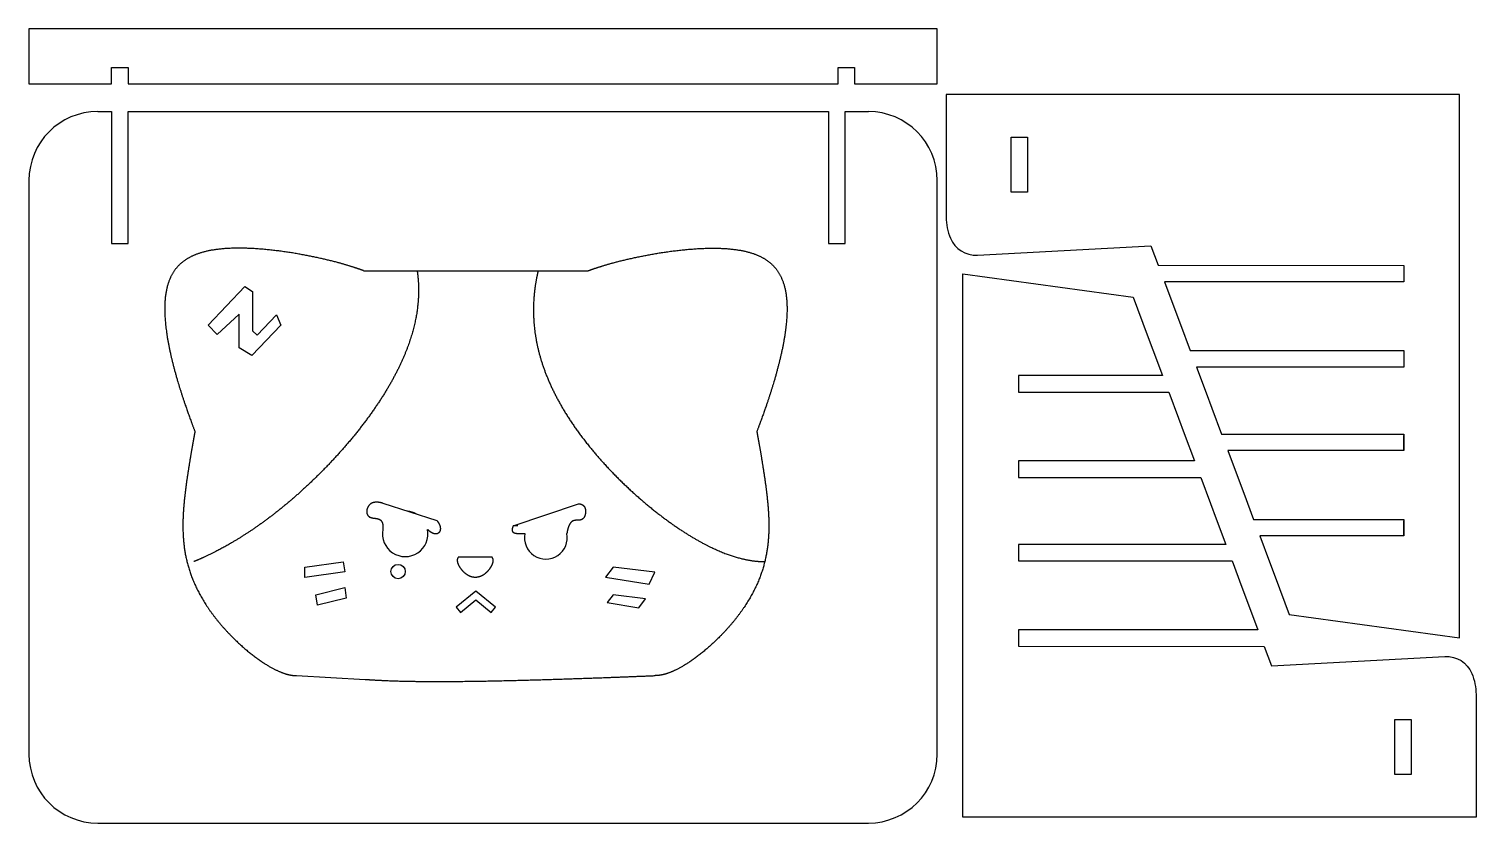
# Model space of a CAD drawing. Header units: millimetres. Extents: x 0 to 526, y 0 to 289.
import ezdxf

# ---------------------------------------------------------------- set-up
doc = ezdxf.new("R2010")
doc.units = ezdxf.units.MM
doc.layers.get('0').update_dxf_attribs({"linetype": 'CONTINUOUS'})

msp = doc.modelspace()

# ---------------------------------------------------------------- linework, layer by layer
for p, q in [((25, 258.63), (30, 258.63)), ((30, 258.63), (30, 210.63)), ((36, 210.63), (36, 258.63)), ((36, 258.63), (290.54, 258.63)), ((296.54, 210.63), (296.54, 258.63)), ((296.54, 258.63), (305, 258.63)), ((0, 233.63), (0, 25)), ((330, 25), (330, 233.63)), ((30, 210.63), (36, 210.63)), ((290.54, 210.63), (296.54, 210.63)), ((359.53, 162.64), (359.53, 157.14)), ((499.57, 135.38), (499.57, 140.88)), ((359.53, 131.64), (359.53, 126.14)), ((128.58, 116.26), (148.21, 110)), ((176, 108.09), (199.65, 116.07)), ((177.59, 108.09), (176, 108.09)), ((499.57, 104.38), (499.57, 109.88)), ((156.11, 96.73), (168.21, 96.73)), ((97.2, 53.61), (122.21, 52.24)), ((25, 0), (305, 0))]:
    msp.add_line(p, q)
for points in [[(330, 268.68), (330, 288.68), (0, 288.68), (0, 268.68), (30, 268.68), (30, 274.68), (36, 274.68), (36, 268.68), (294, 268.68), (294, 274.68), (300, 274.68), (300, 268.68)], [(362.84, 229.37), (356.84, 229.37), (356.84, 249.37), (362.84, 249.37)], [(65.08, 181.03), (78.48, 194.99), (81.28, 193.2), (81.28, 178.91), (82.9, 177.35), (89.98, 184.72), (91.54, 181.04), (80.94, 169.99), (76.42, 172.74), (76.42, 184.99), (68.39, 177.61)], [(100.21, 93), (114.21, 95), (114.73, 91.35), (100.21, 89.27)], [(212.23, 93.03), (209.52, 89.42), (225.4, 86.84), (227.46, 91.23)], [(104.21, 83), (114.73, 85.6), (115.28, 81.74), (104.83, 79.15)], [(162.39, 84.32), (155.29, 78.43), (156.83, 76.57), (162.39, 81.18), (167.95, 76.57), (169.49, 78.43)], [(212.23, 82.97), (210.09, 80.12), (221.57, 78.25), (224.04, 81.54)], [(496.25, 37.64), (502.25, 37.64), (502.25, 17.64), (496.25, 17.64)]]:
    msp.add_lwpolyline(points, close=True)
for points in [[(412.58, 196.74), (416.33, 186.74), (418.39, 181.24), (421.95, 171.74), (499.57, 171.74), (499.57, 165.74), (424.2, 165.74), (427.71, 156.38), (429.78, 150.88), (433.34, 141.38), (499.57, 141.38), (499.57, 135.38), (435.59, 135.38), (439.34, 125.38), (441.4, 119.88), (444.96, 110.38), (499.57, 110.38), (499.57, 104.38), (447.21, 104.38), (450.73, 95.01), (452.79, 89.51), (457.93, 75.81), (519.8, 67.3), (519.8, 264.81), (333.29, 264.81), (333.29, 220.3, 0.099416), (334.84, 212.58, 0.317198), (344.61, 206.46), (407.65, 209.88), (410.32, 202.77), (410.32, 202.77), (499.57, 202.74), (499.57, 196.74)], [(411.88, 162.64), (359.53, 162.64), (359.53, 156.64), (414.13, 156.64), (417.69, 147.14), (419.76, 141.64), (423.51, 131.64), (359.53, 131.64), (359.53, 125.64), (425.76, 125.64), (429.32, 116.14), (431.38, 110.64), (434.89, 101.27), (359.53, 101.27), (359.53, 95.27), (437.14, 95.27), (440.7, 85.77), (442.77, 80.27), (446.52, 70.27), (359.53, 70.27), (359.53, 64.27), (448.78, 64.24), (448.78, 64.24), (451.44, 57.13), (514.49, 60.55, -0.317198), (524.25, 54.43, -0.099416), (525.8, 46.71), (525.8, 2.2), (339.3, 2.2), (339.3, 199.71), (401.17, 191.2), (406.31, 177.5), (408.37, 172)]]:
    msp.add_lwpolyline(points, format="xyb", close=True)
msp.add_circle((134.14, 91.44), 2.61)
for centre, radius, start, end in [((25, 233.63), 25, 90, 180), ((305, 233.63), 25, 0, 90), ((136.72, 105.14), 8.28, 61.1091, 83.5263), ((136.72, 105.14), 8.28, -190.7236, 10.7236), ((187.82, 103.71), 7.79, -191.3099, 11.3099), ((25, 25), 25, 180, 270), ((305, 25), 25, -90, 0)]:
    msp.add_arc(centre, radius, start, end)
for points in [[(290.54, 258.63), (290.54, 256.71), (290.54, 252.87), (290.54, 247.11), (290.54, 239.43), (290.54, 229.83), (290.54, 222.15), (290.54, 216.39), (290.54, 212.55), (290.54, 210.63)], [(121.6, 200.79), (120.6, 201.16), (118.55, 201.87), (115.34, 202.89), (110.77, 204.18), (104.61, 205.63), (98.03, 206.92), (91.12, 207.99), (84.03, 208.76), (77.01, 209.11), (70.35, 208.92), (64.32, 208.05), (59.19, 206.37), (55.11, 203.81), (52.12, 200.33), (50.2, 195.94), (49.26, 190.67), (49.19, 184.56), (49.94, 177.64), (51.44, 169.96), (53.66, 161.52), (55.98, 154.2), (58.03, 148.39), (59.52, 144.37), (60.31, 142.33)], [(203.18, 200.79), (204.18, 201.16), (206.23, 201.87), (209.44, 202.89), (214.01, 204.18), (220.17, 205.63), (226.75, 206.92), (233.66, 207.99), (240.75, 208.76), (247.77, 209.11), (254.43, 208.92), (260.46, 208.05), (265.59, 206.37), (269.67, 203.81), (272.65, 200.33), (274.58, 195.94), (275.52, 190.67), (275.59, 184.56), (274.84, 177.64), (273.34, 169.96), (271.12, 161.52), (268.8, 154.2), (266.75, 148.39), (265.25, 144.37), (264.47, 142.33)], [(141.04, 200.79), (141.27, 199.31), (141.59, 196.31), (141.73, 191.74), (141.21, 185.48), (139.34, 177.4), (136.27, 169.07), (132.01, 160.56), (126.68, 151.96), (120.45, 143.43), (113.52, 135.15), (106.11, 127.28), (98.43, 120), (90.65, 113.42), (82.86, 107.61), (75.13, 102.59), (69.02, 99.19), (64.48, 96.99), (61.47, 95.67), (59.97, 95.05)], [(121.6, 200.79), (124.87, 200.79), (131.39, 200.79), (141.18, 200.79), (154.23, 200.79), (170.55, 200.79), (183.6, 200.79), (193.39, 200.79), (199.91, 200.79), (203.18, 200.79)], [(185.02, 200.79), (184.57, 198.92), (183.81, 195.15), (183.13, 189.48), (183.11, 181.88), (184.62, 172.3), (187.68, 162.69), (192.24, 153.1), (198.2, 143.63), (205.32, 134.47), (213.3, 125.8), (221.77, 117.87), (230.38, 110.88), (238.82, 105.04), (246.85, 100.47), (254.33, 97.24), (259.85, 95.71), (263.71, 95.15), (266.17, 95.04), (267.37, 95.05)], [(60.31, 142.33), (60.13, 141.37), (59.77, 139.44), (59.25, 136.51), (58.56, 132.53), (57.74, 127.43), (56.99, 122.21), (56.35, 116.85), (55.92, 111.39), (55.85, 105.81), (56.28, 100.15), (57.38, 94.43), (59.24, 88.71), (61.91, 83.06), (65.33, 77.57), (69.34, 72.38), (73.74, 67.61), (78.29, 63.39), (82.77, 59.82), (87, 57.01), (90.85, 55), (93.61, 54.04), (95.48, 53.68), (96.64, 53.6), (97.2, 53.61)], [(264.47, 142.33), (264.65, 141.37), (265.01, 139.44), (265.53, 136.51), (266.21, 132.53), (267.03, 127.43), (267.79, 122.21), (268.43, 116.85), (268.86, 111.39), (268.93, 105.81), (268.49, 100.15), (267.4, 94.43), (265.54, 88.71), (262.87, 83.06), (259.45, 77.57), (255.44, 72.38), (251.04, 67.61), (246.49, 63.39), (242.01, 59.82), (237.78, 57.01), (233.93, 55), (231.17, 54.04), (229.3, 53.68), (228.14, 53.6), (227.58, 53.61)], [(128.58, 116.26), (128.3, 116.34), (127.74, 116.49), (126.96, 116.63), (126.02, 116.68), (125, 116.52), (124.16, 116.12), (123.5, 115.52), (123.02, 114.75), (122.75, 113.89), (122.69, 113.01), (122.85, 112.23), (123.24, 111.6), (123.82, 111.18), (124.56, 110.94), (125.38, 110.83), (126.21, 110.75), (126.99, 110.6), (127.65, 110.29), (128.16, 109.77), (128.5, 109.01), (128.62, 108.21), (128.63, 107.49), (128.61, 106.96), (128.58, 106.68)], [(199.65, 116.07), (199.83, 116.06), (200.19, 116.04), (200.67, 115.95), (201.21, 115.72), (201.72, 115.24), (202.08, 114.6), (202.26, 113.81), (202.28, 112.95), (202.15, 112.08), (201.87, 111.31), (201.45, 110.7), (200.92, 110.31), (200.31, 110.12), (199.64, 110.07), (198.95, 110.09), (198.27, 110.05), (197.63, 109.87), (197.04, 109.48), (196.53, 108.84), (196.09, 107.93), (195.8, 106.99), (195.62, 106.16), (195.51, 105.55), (195.46, 105.23)], [(148.21, 110), (148.32, 109.86), (148.52, 109.59), (148.8, 109.19), (149.1, 108.67), (149.35, 108.04), (149.49, 107.43), (149.51, 106.85), (149.41, 106.32), (149.2, 105.85), (148.89, 105.47), (148.49, 105.2), (148.02, 105.06), (147.49, 105.08), (146.9, 105.24), (146.26, 105.56), (145.72, 105.94), (145.29, 106.28), (145, 106.54), (144.85, 106.68)], [(176, 108.09), (175.92, 107.96), (175.8, 107.69), (175.65, 107.32), (175.53, 106.88), (175.52, 106.41), (175.64, 106.02), (175.9, 105.72), (176.29, 105.51), (176.77, 105.37), (177.31, 105.28), (177.88, 105.24), (178.43, 105.23), (178.94, 105.23), (179.38, 105.24), (179.74, 105.24), (179.96, 105.24), (180.09, 105.24), (180.16, 105.24), (180.19, 105.23)], [(156.11, 96.73), (156.01, 96.64), (155.83, 96.43), (155.65, 96.08), (155.55, 95.53), (155.68, 94.7), (156.06, 93.75), (156.67, 92.73), (157.49, 91.71), (158.5, 90.77), (159.65, 90.01), (160.89, 89.5), (162.18, 89.32), (163.47, 89.49), (164.71, 89.98), (165.85, 90.73), (166.84, 91.66), (167.66, 92.68), (168.26, 93.69), (168.63, 94.64), (168.76, 95.48), (168.66, 96.04), (168.48, 96.41), (168.31, 96.63), (168.21, 96.73)], [(122.21, 52.24), (125.05, 52.03), (131.13, 51.68), (141.46, 51.39), (157.29, 51.41), (179.39, 51.88), (198.2, 52.48), (212.74, 53.01), (222.6, 53.4), (227.58, 53.61)]]:
    msp.add_open_spline(points, degree=5)

doc.saveas('drawing.dxf')
